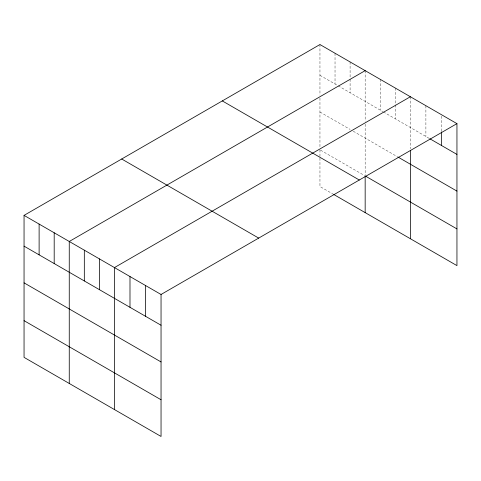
<?xml version="1.0" encoding="UTF-8"?>
<svg xmlns="http://www.w3.org/2000/svg" width="481" height="481" viewBox="0 0 481 481"><rect width="100%" height="100%" fill="white"/><g stroke="black" fill="none" stroke-linecap="round" stroke-linejoin="round"><path stroke-width="0.36" stroke-dasharray="2.4 1.8" d="M319.955 44.541L319.955 95.13M319.955 75.313L337.536 85.462M338.167 85.822L382.744 111.562M383.375 111.923L429.13 138.342M319.955 112.013L350.096 129.413M353.234 131.223L397.186 156.602M320.587 150.186L364.538 175.565M333.772 194.498L319.955 186.526L319.955 157.167M441.426 116.174L441.426 131.181M425.895 105.706L425.895 136.478M410.371 96.741L410.371 148.797M395.304 88.041L395.304 118.813M380.23 79.341L380.23 110.113M365.163 70.641L365.163 121.23M365.163 124.164L365.163 175.198M350.096 61.941L350.096 78.451M350.096 79.203L350.096 92.713M335.029 53.241L335.029 84.013M319.955 98.064L319.955 147.643M319.955 149.825L319.955 156.433"/><path stroke-width="0.72" d="M24.05 215.38L161.045 294.474L161.045 436.459L24.05 357.365L24.05 215.38L319.955 44.541L456.95 123.635L456.95 265.62L333.772 194.498M365.163 70.641L69.258 241.48L69.258 383.465M410.371 96.741L114.466 267.58L114.466 409.565M161.045 294.474L456.95 123.635M429.78 138.72L456.95 154.407M397.817 156.962L456.95 191.107M456.95 228.92L365.163 175.926L365.163 212.626M222.306 100.92L359.301 180.014M121.699 159.007L258.694 238.095M24.05 246.152L161.045 325.246M24.05 282.852L161.045 361.946M24.05 320.665L161.045 399.759M441.426 131.932L441.426 145.442M410.371 150.27L410.371 238.726M145.521 285.51L145.521 316.282M129.99 276.545L129.99 307.317M99.399 258.88L99.399 289.652M84.325 250.18L84.325 280.952M54.191 232.78L54.191 263.552M39.117 224.08L39.117 254.852"/></g></svg>
